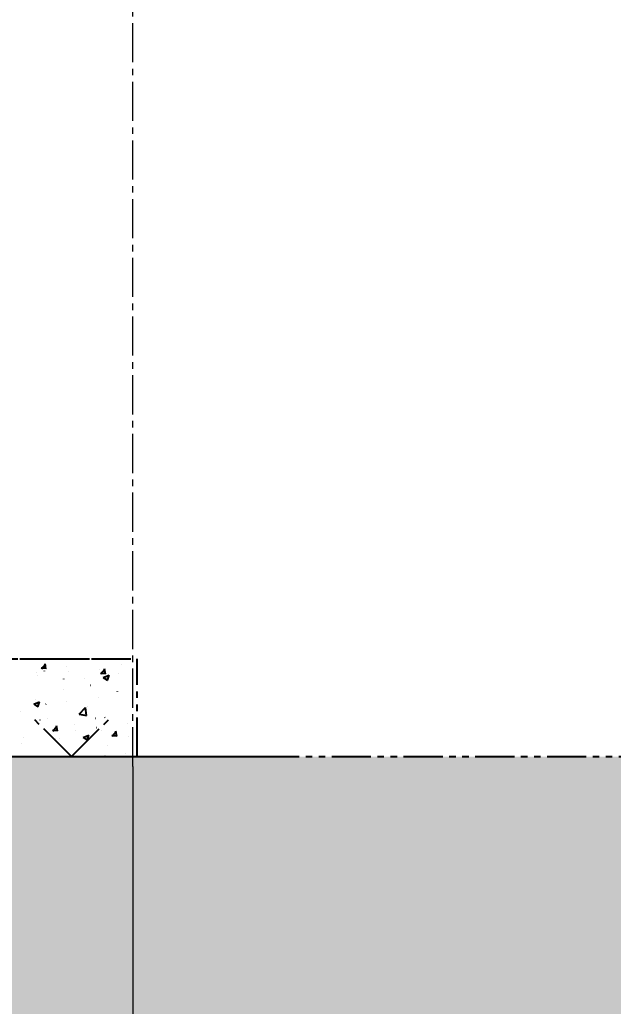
# Model space of a CAD drawing. Header units: millimetres. Extents: x -50460 to 50460, y -35640 to 35640.
# Drawn here: x 29486.4 to 29668.4, y 20387.9 to 20690.5 of the extents above; entities that cross this region are included whole.
import ezdxf

# ---------------------------------------------------------------- set-up
doc = ezdxf.new("R2010")
doc.units = ezdxf.units.MM
doc.linetypes.add('双点画线', pattern=[22, 12, -2, 2, -2, 2, -2])
doc.linetypes.add('点画线', pattern=[18, 12, -2, 2, -2])
doc.layers.get('0').update_dxf_attribs({"lineweight": 35})
for name, color, linetype, lineweight in [('7', 30, '双点画线', 18), ('EB0', 7, 'Continuous', 15), ('中心线层', 1, '点画线', 18), ('剖面线层', 6, 'Continuous', 18), ('尺寸线层', 4, 'Continuous', 18)]:
    doc.layers.add(name, color=color, linetype=linetype, lineweight=lineweight)
doc.dimstyles.new('AM_DEMATIC$0', dxfattribs={"dimscale": 120, "dimtxt": 3, "dimasz": 1.5, "dimexe": 1, "dimexo": 0, "dimgap": 1, "dimtad": 1, "dimdsep": 46, "dimtxsty": 'Standard', "dimblk": '_CAXARROW', "dimcen": 0, "dimdle": 3, "dimclrd": 256, "dimclre": 256, "dimclrt": 2, "dimadec": 0, "dimazin": 2, "dimtfac": 0.7071067811865475, "dimtdec": 3, "dimtmove": 0, "dimatfit": 3, "dimfxl": 0, "dimfrac": 2, "dimtolj": 1, "dimlwd": 18, "dimarcsym": 0})

# ---------------------------------------------------------------- blocks, each defined once
blk = doc.blocks.new('*X580')
at = {"layer": '剖面线层', "linetype": 'Continuous', "lineweight": 18}
h = blk.add_hatch(dxfattribs=at)
h.set_pattern_fill('AR-CONC', color=256, scale=2, style=0)
h.set_pattern_definition([(50, (0, 0), (364.3693379920079, -31.87817107780614), [38.1, -419.1]), (355, (0, 0), (-70.48565195133396, 382.11328576436), [30.48, -335.28]), (100.451, (30.364, -2.6565), (293.8850033319186, 350.2333756405837), [32.38, -356.18]), (46.1842, (0, 101.6), (542.1580817842598, -84.0846558654543), [57.15, -628.65]), (96.6356, (45.1798, 94.593), (474.8084689324743, 494.8511117800984), [48.57, -534.27]), (351.1840000000001, (0, 101.6), (474.8092116278674, 494.8502357211958), [45.72, -502.92]), (21, (50.8, 76.2), (303.2297596707666, -204.5310370335249), [38.1, -419.1]), (326, (50.8, 76.2), (123.6040566952945, 368.3759322446384), [30.48, -335.28]), (71.4514, (76.069, 59.1558), (426.8329815402489, 163.8457154321148), [32.38, -356.18]), (37.50000000000001, (0, 0), (6.177206501183633, 169.1100777463062), [0, -331.216, 0, -340.36, 0, -336.55]), (7.499999999999999, (0, 0), (133.6393250206115, 200.361149636239), [0, -194.056, 0, -323.596, 0, -128.27]), (-32.5, (-113.284, 0), (271.1811903337428, -11.45748798534692), [0, -127, 0, -396.24, 0, -525.78]), (-42.5, (-164.084, 0), (296.2583627720361, 50.85298206666603), [0, -165.1, 0, -263.144, 0, -373.38])])
h.paths.add_polyline_path([(-14158.30703847496, -200), (-14158.30703847496, -50.59028300460341), (-14158.30703847496, 0), (2421.692961525172, 0), (2421.692961525172, -200)], flags=0)
at = {"layer": '7', "linetype": '双点画线', "lineweight": 25}
blk.add_line((-14158.30703847496, 0), (2421.692961525172, 0), dxfattribs=at)
blk = doc.blocks.new('*X596')
at = {"layer": '7', "linetype": '双点画线', "lineweight": 25}
for p, q in [((-148.6353144765162, 30.00000009739597), (151.3646855234838, 30.00000009739961)), ((-139.2440376815503, 30), (139.2440376815503, 30)), ((121.8612969860842, 27.24057641190302), (123.3794977059879, 27.10775105995708)), ((121.9597348007665, 26.95773701793587), (123.1842451972188, 28.41705168207773)), ((123.3631971470895, 26.92111082651172), (123.0695080760779, 28.51325102265037)), ((129.7119206325151, 27.53808744995331), (129.733342775231, 27.52444003989876)), ((146.398647998838, 28.3238271784212), (146.423830698317, 28.32714254370148)), ((151.3646855234838, 9.739960660226643e-08), (151.3646855234838, 30.00000009739597)), ((120.5524889204971, 25.70796343547772), (120.5726400953426, 25.72342597577517)), ((120.6871118308773, 24.93883922510213), (120.7122945303563, 24.94215459038242)), ((122.766679546985, 26.28373643224768), (122.7854063913401, 26.26657644097577)), ((130.3320857312938, 26.20862412825591), (130.3572684307728, 26.21193949353983)), ((139.8328221610864, 26.76171283348231), (139.8515490054269, 26.7445528422104)), ((140.0797056247975, 25.64667218853356), (141.5979063446866, 25.51384683658762)), ((140.1781434388395, 25.36383278937137), (141.4026538352919, 26.82314745351323)), ((140.9358046351845, 24.31841698721473), (142.7142753476655, 25.00110793109707)), ((140.9358046812122, 24.31841699028519), (142.1992579417856, 23.46620700539643)), ((141.5816043960949, 25.32719229167196), (141.2879153250833, 26.91933248781061)), ((142.1992721331771, 23.46609896569862), (142.7142907677771, 25.00099944475733)), ((145.5700348684186, 25.50055366114975), (145.5914570111345, 25.48690625109884)), ((128.7998174339591, 23.81785415817649), (128.8199686088046, 23.83331669847394)), ((135.0888784561539, 24.11258752689901), (135.1103005988698, 24.09894011684446)), ((137.047145947392, 21.92774488090436), (137.0672971222375, 21.94320742120181)), ((128.8716308067087, 20.68957927711017), (128.8903576510638, 20.67241928583462)), ((139.3792335747858, 18.26134380182339), (139.4044162742648, 18.26465916710367)), ((145.2944744608685, 20.03763560359221), (145.3146256356995, 20.05309814388602)), ((119.5941560854553, 16.12612566060852), (121.3726267979364, 16.80881660449086)), ((119.594156123494, 16.12612566474127), (120.8576093840675, 15.27391567984887)), ((120.0176548806485, 17.58361749414325), (120.0390770233789, 17.56997008409235)), ((120.8576173672045, 15.27382434927131), (121.3726360017899, 16.80872482833001)), ((123.3504453564674, 16.15111379958034), (123.3756280559464, 16.15442916486427)), ((129.7342596743692, 16.99155889866597), (129.7594423738483, 16.9948742639499)), ((135.9614576874301, 15.49149406511424), (135.9828798301605, 15.47784665506333)), ((115.6411002612149, 13.72081534435347), (115.6612514360604, 13.73627788465092)), ((133.536787586796, 13.005880602057), (135.5151553707401, 15.06776497355168)), ((133.5367875916127, 13.00588063849136), (135.795781144654, 12.65553205880497)), ((135.7957850957027, 12.65544433737159), (135.5151612102491, 15.06767750869767)), ((131.2166026214109, 0), (119.21660262144, 12)), ((121.5247204128391, 11.3055674049574), (121.5434472571942, 11.28840741368185)), ((123.8884287746623, 11.83070606708134), (123.9085799494933, 11.84616860737515)), ((125.4840186813963, 7.852056819672725), (126.7085290778487, 9.311371483814582)), ((126.8874661005684, 7.815427923327661), (126.5937770295568, 9.407568119466305)), ((131.2166026214109, 0), (143.21660262144, 12)), ((132.1357572881243, 9.94059678976555), (132.1559084629698, 9.956059330062999)), ((138.5908630269405, 11.78354380619567), (138.6095898712956, 11.76638381492012)), ((141.3384155110689, 12.06599414205994), (141.3598376537993, 12.05234673200903)), ((148.4382073262386, 10.22423678634004), (148.4633900257177, 10.22755215162033)), ((125.3855808598601, 8.134896215942717), (126.9037815797492, 8.002070863996778)), ((132.4094191079203, 8.114006784097), (132.4346018073993, 8.117322149380925)), ((134.7555952092662, 5.899605837708805), (136.5340659217472, 6.582296781594778)), ((136.019048340313, 5.047292687235313), (136.534066974913, 6.582193166294019)), ((138.7932334258221, 8.954451883182628), (138.8184161253012, 8.957767248466553)), ((140.3830858015135, 8.050487512558902), (140.403236976359, 8.065950052856351)), ((143.6039894985588, 6.540991992573254), (145.1221902184625, 6.408166640627314)), ((143.7024273195129, 6.25815259106821), (144.9269377159653, 7.717467255210067)), ((145.1058733495738, 6.221509388487902), (144.8121842785622, 7.813649584626546)), ((148.6304143150046, 6.160378235217649), (148.6505654898501, 6.175840775515098)), ((115.7860355233279, 4.149057975075266), (115.8074576660438, 4.13541056502072)), ((116.3428568403906, 5.998803733931709), (116.3680395398696, 6.002119099215633)), ((126.2671919356217, 5.537024109369668), (126.2886140783376, 5.52337669931876)), ((127.6296716725483, 5.711410249816254), (127.6483985169034, 5.694250258544344)), ((134.7555952503753, 5.899605846065242), (136.0190485109488, 5.047395861176483)), ((142.2109947423451, 3.444900680260616), (142.2324168850755, 3.431253270209709)), ((-196.9880402761337, 0), (199.7174075539951, 0)), ((141.4565669514122, 0.1667264576717571), (141.4817496508913, 0.1700418229556817)), ((147.5879525659839, 0.01940075720631285), (147.6093747087143, 0.005753347155405208)), ((147.8403812693141, 1.007171556757385), (147.8655639687931, 1.010486922041309))]:
    blk.add_line(p, q, dxfattribs=at)
blk = doc.blocks.new('*X595')
at = {"layer": 'EB0'}
blk.add_blockref('*X596', (0, 7.275957614183426e-12), dxfattribs=at)
blk = doc.blocks.new('*X641')
at = {"layer": '尺寸线层', "linetype": 'Continuous', "lineweight": 18}
for points in [[(29521.06310700117, 17686.9235606421), (29701.06310700117, 17709.4235606421), (29701.06310700117, 17664.4235606421)], [(33071.06310700115, 17686.9235606421), (32891.06310700115, 17709.4235606421), (32891.06310700115, 17664.4235606421)]]:
    blk.add_hatch(color=256, dxfattribs=at).paths.add_polyline_path(points, flags=0)
at = {"layer": '尺寸线层'}
for p, q in [((29521.06310700117, 20461.44460688288), (29521.06310700117, 17566.9235606421)), ((33071.06310700115, 20461.44460688288), (33071.06310700115, 17566.9235606421))]:
    blk.add_line(p, q, dxfattribs=at)
at = {"layer": '尺寸线层', "linetype": 'Continuous', "lineweight": 18}
blk.add_line((29521.06310700117, 17686.9235606421), (33071.06310700115, 17686.9235606421), dxfattribs=at)
at = {"layer": '尺寸线层', "color": 2, "insert": (31309.06310750116, 17986.92356064211), "char_height": 360.0000000000001, "width": 1936, "attachment_point": 5, "line_spacing_factor": 1.37}
blk.add_mtext('3550', dxfattribs=at)
blk = doc.blocks.new('_CAXARROW')
blk.add_hatch(color=0).paths.add_polyline_path([(0, 0), (-1, 0.125), (-1, -0.125)], flags=0)
blk = doc.blocks.new('*X644')
at = {"layer": '尺寸线层', "linetype": 'Continuous', "lineweight": 18}
for points in [[(28896.06310700117, 19488.91433521855), (29076.06310700117, 19511.41433521855), (29076.06310700117, 19466.41433521855)], [(30146.06310700117, 19488.91433521855), (29966.06310700117, 19511.41433521855), (29966.06310700117, 19466.41433521855)]]:
    blk.add_hatch(color=256, dxfattribs=at).paths.add_polyline_path(points, flags=0)
at = {"layer": '尺寸线层'}
for p, q in [((28896.06310700117, 21939.44460688287), (28896.06310700117, 19368.91433521855)), ((30146.06310700117, 21939.44460688287), (30146.06310700117, 19368.91433521855))]:
    blk.add_line(p, q, dxfattribs=at)
at = {"layer": '尺寸线层', "linetype": 'Continuous', "lineweight": 18}
blk.add_line((28896.06310700117, 19488.91433521855), (30146.06310700117, 19488.91433521855), dxfattribs=at)
at = {"layer": '尺寸线层', "color": 2, "insert": (29534.06310750116, 19788.91433521856), "char_height": 360.0000000000001, "width": 1880, "attachment_point": 5, "line_spacing_factor": 1.37}
blk.add_mtext('1250', dxfattribs=at)
blk = doc.blocks.new('*X645')
at = {"layer": '尺寸线层', "linetype": 'Continuous', "lineweight": 18}
for points in [[(29521.06310700117, 18578.15995013993), (29701.06310700117, 18600.65995013993), (29701.06310700117, 18555.65995013993)], [(30671.06310700121, 18578.15995013993), (30491.06310700121, 18600.65995013993), (30491.06310700121, 18555.65995013993)]]:
    blk.add_hatch(color=256, dxfattribs=at).paths.add_polyline_path(points, flags=0)
at = {"layer": '尺寸线层'}
for p, q in [((30671.06310700121, 21162.18193107477), (30671.06310700121, 18458.15995013993)), ((29521.06310700117, 20461.44460688288), (29521.06310700117, 18458.15995013993))]:
    blk.add_line(p, q, dxfattribs=at)
at = {"layer": '尺寸线层', "linetype": 'Continuous', "lineweight": 18}
blk.add_line((29521.06310700117, 18578.15995013993), (30671.06310700121, 18578.15995013993), dxfattribs=at)
at = {"layer": '尺寸线层', "color": 2, "insert": (30109.06310750119, 18878.15995013994), "char_height": 360.0000000000001, "width": 1880, "attachment_point": 5, "line_spacing_factor": 1.37}
blk.add_mtext('1150', dxfattribs=at)
blk = doc.blocks.new('*X646')
at = {"layer": '尺寸线层', "linetype": 'Continuous', "lineweight": 18}
for points in [[(28371.06310700121, 18578.15995013993), (28551.06310700121, 18600.65995013993), (28551.06310700121, 18555.65995013993)], [(29521.06310700117, 18578.15995013993), (29341.06310700117, 18600.65995013993), (29341.06310700117, 18555.65995013993)]]:
    blk.add_hatch(color=256, dxfattribs=at).paths.add_polyline_path(points, flags=0)
at = {"layer": '尺寸线层'}
for p, q in [((28371.06310700121, 21162.18193107477), (28371.06310700121, 18458.15995013993)), ((29521.06310700117, 20461.44460688288), (29521.06310700117, 18458.15995013993))]:
    blk.add_line(p, q, dxfattribs=at)
at = {"layer": '尺寸线层', "linetype": 'Continuous', "lineweight": 18}
blk.add_line((28371.06310700121, 18578.15995013993), (29521.06310700117, 18578.15995013993), dxfattribs=at)
at = {"layer": '尺寸线层', "color": 2, "insert": (28959.06310750118, 18878.15995013993), "char_height": 360.0000000000001, "width": 1880, "attachment_point": 5, "line_spacing_factor": 1.37}
blk.add_mtext('1150', dxfattribs=at)

msp = doc.modelspace()

# ---------------------------------------------------------------- linework, layer by layer
at = {"layer": '中心线层', "linetype": '点画线', "lineweight": 18}
msp.add_line((29521.06310700117, 20461.44460688288), (29521.06310700117, 27717.44460688288), dxfattribs=at)

# ---------------------------------------------------------------- block references
at = {"layer": '尺寸线层'}
for name, p in [('*X595', (29371.06310700117, 20464.44460688287)), ('*X580', (40704.37014547601, 20464.44460688288))]:
    msp.add_blockref(name, p, dxfattribs=at)

# ---------------------------------------------------------------- dimensions: what is measured, and where the dimension line sits
for base, p1, p2, picture, middle in [((30146.06310700117, 19488.91433521855), (28896.06310700117, 21939.44460688287), (30146.06310700117, 21939.44460688287), '*X644', (29521.06310700117, 19488.91433521855)), ((29521.06310700117, 18578.15995013993), (28371.06310700121, 21162.18193107477), (29521.06310700117, 20461.44460688288), '*X646', (28946.06310700119, 18578.15995013993)), ((30671.06310700121, 18578.15995013993), (29521.06310700117, 20461.44460688288), (30671.06310700121, 21162.18193107477), '*X645', (30096.06310700119, 18578.15995013993)), ((33071.06310700115, 17686.9235606421), (29521.06310700117, 20461.44460688288), (33071.06310700115, 20461.44460688288), '*X641', (31296.06310700116, 17686.9235606421))]:
    dim = msp.add_linear_dim(base=base, p1=p1, p2=p2, dimstyle='AM_DEMATIC$0', override={"dimsah": 1, "dimtfill": 1, "dimtzin": 8}, dxfattribs=at)
    dim.commit()
    dim.dimension.update_dxf_attribs({"geometry": picture, "text_midpoint": middle})

doc.saveas('drawing.dxf')
